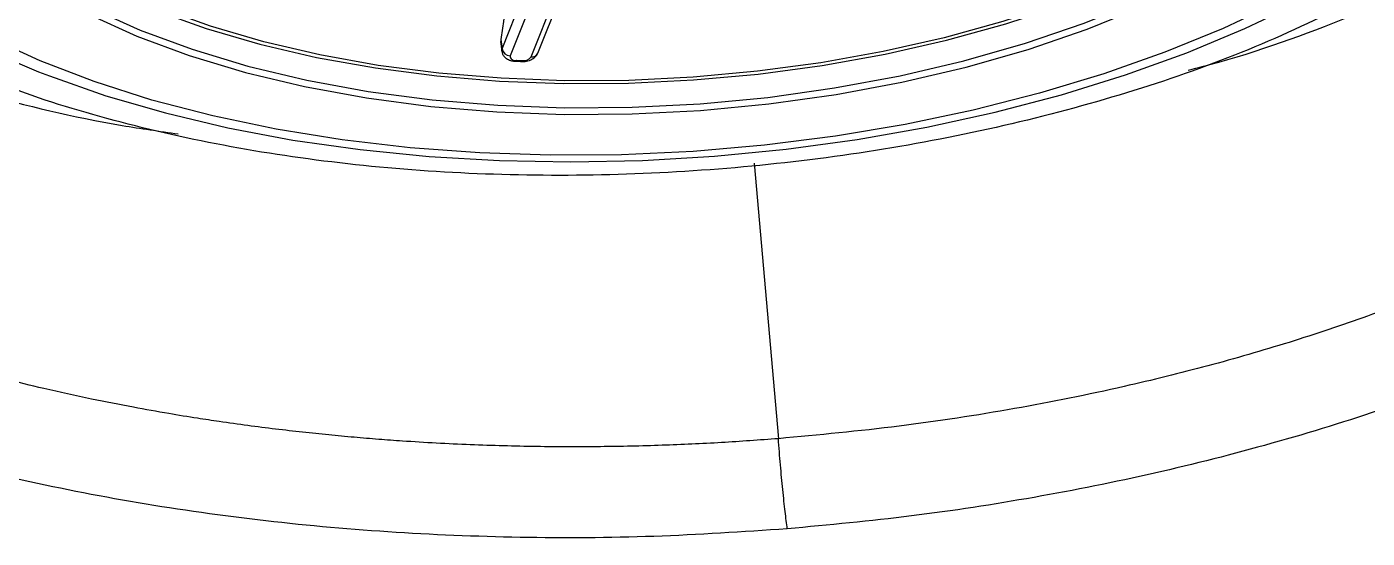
# Model space of a CAD drawing. Extents: x 939 to 1039, y 781 to 934.
# Drawn here: x 986.461 to 989.852, y 875.487 to 876.78 of the extents above; entities that cross this region are included whole.
import ezdxf

# ---------------------------------------------------------------- set-up
doc = ezdxf.new("R2010")
doc.units = 0
doc.header["$MEASUREMENT"] = 0
doc.layers.add('1', color=4, linetype='Continuous')

# ---------------------------------------------------------------- blocks, each defined once
blk = doc.blocks.new('Envoy')
at = {"layer": '1', "color": 3, "linetype": 'Continuous', "lineweight": 25}
for p, q in [((49.0098, 77.5499), (49.2991, 78.2748)), ((49.1005, 77.5397), (49.3899, 78.2646)), ((49.3194, 78.2577), (49.0301, 77.5328)), ((49.0834, 77.53), (49.3727, 78.2549)), ((49.0059, 77.5687), (49.009, 77.5445)), ((49.0067, 77.5743), (49.0073, 77.5642)), ((49.0067, 77.5743), (49.0098, 77.5499)), ((49.0438, 77.5187), (49.057, 77.518)), ((49.648, 77.2609), (49.7088, 76.5642))]:
    blk.add_line(p, q, dxfattribs=at)
at = {"layer": '1', "color": 3, "linetype": 'Continuous', "lineweight": 25, "flags": 128}
for points in [[(47.7992, 79.2641), (47.6705, 79.1928), (47.5521, 79.1172), (47.4446, 79.0378), (47.3486, 78.9551), (47.2648, 78.8695), (47.1935, 78.7816), (47.1352, 78.6919), (47.0903, 78.6008), (47.0591, 78.509), (47.0416, 78.4169), (47.038, 78.3251), (47.0483, 78.2342), (47.0725, 78.1446), (47.1105, 78.057), (47.1619, 77.9717), (47.2265, 77.8893), (47.304, 77.8104), (47.3938, 77.7352), (47.4954, 77.6644), (47.6083, 77.5983), (47.7318, 77.5372), (47.8372, 77.4925)], [(51.2267, 78.206), (51.1653, 78.127), (51.0914, 78.0502), (51.0054, 77.9762), (50.908, 77.9055), (50.7999, 77.8387), (50.6818, 77.7763), (50.5547, 77.7186), (50.4193, 77.6661), (50.2768, 77.6192), (50.1281, 77.5782), (49.9743, 77.5434), (49.8165, 77.515), (49.6558, 77.4934), (49.4934, 77.4785), (49.3305, 77.4706), (49.1682, 77.4696), (49.0078, 77.4757), (48.8503, 77.4886), (48.6969, 77.5085), (48.5488, 77.535), (48.4069, 77.5681), (48.2723, 77.6074), (48.1459, 77.6528)], [(48.1339, 77.6475), (48.2614, 77.6017), (48.3973, 77.562), (48.5405, 77.5287), (48.69, 77.5019), (48.8448, 77.4818), (49.0038, 77.4687), (49.1657, 77.4626), (49.3295, 77.4636), (49.494, 77.4716), (49.6578, 77.4866), (49.82, 77.5085), (49.9793, 77.5371), (50.1346, 77.5722), (50.2847, 77.6136), (50.4285, 77.6609), (50.5651, 77.7139), (50.6935, 77.7722), (50.8127, 77.8352), (50.9218, 77.9026), (51.0201, 77.9739), (51.1069, 78.0486), (51.1815, 78.1261), (51.2434, 78.2059)], [(50.9729, 77.6678), (50.8342, 77.6021), (50.6869, 77.5417), (50.5318, 77.4868), (50.3698, 77.4379), (50.202, 77.3952), (50.0294, 77.3589), (49.853, 77.3294), (49.674, 77.3067), (49.4934, 77.291), (49.3124, 77.2825), (49.132, 77.2811), (48.9533, 77.2869), (48.7775, 77.2998), (48.6057, 77.3198), (48.4389, 77.3468), (48.2781, 77.3805), (48.1243, 77.4208), (47.9785, 77.4673), (47.8415, 77.52), (47.7142, 77.5783)], [(47.9638, 77.6377), (48.0862, 77.5825), (48.2188, 77.5334), (48.3605, 77.4908), (48.5104, 77.455), (48.6672, 77.4262), (48.8297, 77.4048), (48.9968, 77.3909), (49.1671, 77.3845), (49.3393, 77.3858), (49.5122, 77.3947), (49.6844, 77.4111), (49.8547, 77.435), (50.0216, 77.466), (50.184, 77.5041), (50.3406, 77.5489), (50.4902, 77.6001), (50.6317, 77.6573), (50.764, 77.72)], [(47.9731, 77.6527), (48.0946, 77.5979), (48.2263, 77.5491), (48.3671, 77.5068), (48.5159, 77.4712), (48.6716, 77.4427), (48.833, 77.4214), (48.999, 77.4076), (49.1681, 77.4013), (49.3392, 77.4025), (49.5109, 77.4113), (49.682, 77.4276), (49.851, 77.4513), (50.0169, 77.4822), (50.1781, 77.52), (50.3337, 77.5645), (50.4823, 77.6154), (50.6228, 77.6721), (50.7543, 77.7344)], [(47.8372, 77.4925), (47.8651, 77.4816), (48.0076, 77.4318), (48.1582, 77.388), (48.3163, 77.3506), (48.4808, 77.3196), (48.6508, 77.2955), (48.8252, 77.2781), (49.0032, 77.2678), (49.1835, 77.2644), (49.3652, 77.2681), (49.5473, 77.2788), (49.7285, 77.2965), (49.908, 77.321), (50.0846, 77.3523), (50.2573, 77.39), (50.4251, 77.4341), (50.5869, 77.4842), (50.742, 77.5401), (50.8893, 77.6014), (51.028, 77.6678)], [(49.0091, 77.5444), (49.009, 77.5459), (49.0098, 77.5499)]]:
    blk.add_lwpolyline(points, dxfattribs=at)
at = {"layer": '1', "color": 3, "linetype": 'Continuous', "lineweight": 25}
for centre, radius, start, end in [((49.0306, 77.554), 0.0212, 191.127, 268.6712), ((49.0426, 77.5334), 0.0126, 182.8305, 286.0541), ((49.0428, 77.5218), 0.00333, 288.9338, 351.6147), ((49.231, 80.9324), 3.4161, 266.8972, 267.115), ((49.0558, 77.5211), 0.0033, 289.9882, 352.5104), ((49.0633, 77.5461), 0.0258, 260.625, 321.3753), ((49.0854, 77.5464), 0.0165, 262.9944, 336.0306)]:
    blk.add_arc(centre, radius, start, end, dxfattribs=at)
for points, knots in [([(49.154, 80.0336), (49.2838, 80.0438), (49.5431, 80.0644), (49.9304, 80.073), (50.3095, 80.0651), (50.6753, 80.0389), (51.023, 79.9952), (51.3485, 79.934), (51.6483, 79.8562), (51.9196, 79.7624), (52.1606, 79.6536), (52.3696, 79.5309), (52.5457, 79.3956), (52.6884, 79.2491), (52.7975, 79.093), (52.8731, 78.9291), (52.9154, 78.7592), (52.9247, 78.5853), (52.9014, 78.4096), (52.8461, 78.2341), (52.7594, 78.0611), (52.6418, 77.8927), (52.4941, 77.7311), (52.3166, 77.5786), (52.1122, 77.4356), (51.9541, 77.3512), (51.8748, 77.3089)], [0, 0, 0, 0, 0.04519, 0.090328, 0.135345, 0.18017, 0.22473, 0.268954, 0.312782, 0.356167, 0.399069, 0.441471, 0.483368, 0.524772, 0.56571, 0.606217, 0.646338, 0.68612, 0.72562, 0.764896, 0.804014, 0.843043, 0.882065, 0.921166, 0.960444, 1, 1, 1, 1]), ([(50.7459, 77.4962), (50.7717, 77.5029), (50.9236, 77.5427), (51.179, 77.6381), (51.5033, 77.7812), (51.7897, 77.9445), (52.0356, 78.1229), (52.2362, 78.3138), (52.3885, 78.5138), (52.4886, 78.7195), (52.5396, 78.9278), (52.5282, 79.0649), (52.5225, 79.1334)], [0, 0, 0, 0, 0.022179, 0.130826, 0.239472, 0.348119, 0.456766, 0.565413, 0.67406, 0.782707, 0.891353, 1, 1, 1, 1]), ([(49.7315, 76.3362), (49.6189, 76.3287), (49.3936, 76.3137), (49.0552, 76.3121), (48.7198, 76.3258), (48.3895, 76.3562), (48.0669, 76.4029), (47.7547, 76.4657), (47.456, 76.5444), (47.1738, 76.6382), (46.9114, 76.7465), (46.6723, 76.8678), (46.4595, 77.0005), (46.2755, 77.1422), (46.1223, 77.2905), (46.0004, 77.4425), (45.9094, 77.5954), (45.8479, 77.7468), (45.8138, 77.8949), (45.8045, 78.0382), (45.8178, 78.1762), (45.8514, 78.3085), (45.9124, 78.4557), (46.0088, 78.6165), (46.1131, 78.7298), (46.1648, 78.786)], [0, 0, 0, 0, 0.044064, 0.088143, 0.132322, 0.176674, 0.221262, 0.266132, 0.311302, 0.356756, 0.402422, 0.44817, 0.493808, 0.539091, 0.583731, 0.627438, 0.669986, 0.711207, 0.751026, 0.789464, 0.826628, 0.862691, 0.89785, 0.949343, 1, 1, 1, 1]), ([(46.2708, 78.5657), (46.2868, 78.4981), (46.3188, 78.3629), (46.4339, 78.1697), (46.5958, 77.9878), (46.8066, 77.8207), (47.0616, 77.6713), (47.3563, 77.5416), (47.6871, 77.436), (47.9679, 77.3666), (48.1433, 77.342), (48.1908, 77.3353)], [0, 0, 0, 0, 0.119455, 0.23891, 0.358366, 0.477821, 0.597276, 0.716732, 0.836187, 0.955643, 1, 1, 1, 1]), ([(49.7088, 76.5642), (49.6609, 76.5607), (49.563, 76.5535), (49.4128, 76.5468), (49.2565, 76.5433), (49.0946, 76.5436), (48.9274, 76.5482), (48.7947, 76.5554), (48.6971, 76.5625), (48.635, 76.5677), (48.5708, 76.5736), (48.5045, 76.5805), (48.4362, 76.5884), (48.3659, 76.5974), (48.3001, 76.6066), (48.2335, 76.6166), (48.1609, 76.6285), (48.0714, 76.6444), (47.9656, 76.6653), (47.8234, 76.6966), (47.6588, 76.7385), (47.4862, 76.7901), (47.3625, 76.8324), (47.2791, 76.8634), (47.229, 76.8829), (47.1819, 76.902), (47.1378, 76.9206), (47.0965, 76.9386), (47.0261, 76.9703), (46.9304, 77.0168), (46.8148, 77.0796), (46.7103, 77.1427), (46.6165, 77.2056), (46.5327, 77.2678), (46.4382, 77.3453), (46.3395, 77.4386), (46.2442, 77.5479), (46.1688, 77.6539), (46.1023, 77.7714), (46.0499, 77.9003), (46.0177, 78.0401), (46.0096, 78.163), (46.0172, 78.2703), (46.0349, 78.3642), (46.0618, 78.4553), (46.0884, 78.5142), (46.1012, 78.5426)], [0, 0, 0, 0, 0.022203, 0.045353, 0.069448, 0.094489, 0.120473, 0.147399, 0.156834, 0.166659, 0.176875, 0.18748, 0.198475, 0.209859, 0.221632, 0.23069, 0.24271, 0.25769, 0.275629, 0.296523, 0.331373, 0.363239, 0.392125, 0.40266, 0.412735, 0.422351, 0.431509, 0.440208, 0.448449, 0.476636, 0.503708, 0.529666, 0.554512, 0.578247, 0.600873, 0.640613, 0.678216, 0.713686, 0.747028, 0.793692, 0.838255, 0.880729, 0.910952, 0.941278, 0.971712, 1, 1, 1, 1]), ([(51.1602, 77.6679), (51.0743, 77.6267), (50.9025, 77.5445), (50.6115, 77.442), (50.302, 77.3572), (49.9768, 77.2929), (49.642, 77.2498), (49.3033, 77.2287), (48.9665, 77.2299), (48.6374, 77.2536), (48.3214, 77.2991), (48.0247, 77.366), (47.7494, 77.4518), (47.5907, 77.5244), (47.5113, 77.5607)], [0, 0, 0, 0, 0.083333, 0.166667, 0.25, 0.333333, 0.416667, 0.5, 0.583333, 0.666667, 0.75, 0.833333, 0.916667, 1, 1, 1, 1]), ([(49.0209, 77.679), (49.0184, 77.659), (49.014, 77.6232), (49.0089, 77.5892), (49.0067, 77.5743)], [0, 0, 0, 0, 0.560116, 1, 1, 1, 1]), ([(49.0095, 77.5444), (49.0099, 77.5419), (49.0107, 77.5364), (49.016, 77.5294), (49.0238, 77.5235), (49.0333, 77.5198), (49.0407, 77.519), (49.0442, 77.5187)], [0, 0, 0, 0, 0.158901, 0.350839, 0.548997, 0.788718, 1, 1, 1, 1]), ([(49.0566, 77.518), (49.0605, 77.518), (49.0694, 77.518), (49.0826, 77.5218), (49.0942, 77.5286), (49.0985, 77.5361), (49.1005, 77.5397)], [0, 0, 0, 0, 0.209765, 0.491032, 0.759433, 1, 1, 1, 1]), ([(51.3901, 76.9474), (51.3271, 76.9226), (51.2011, 76.873), (51.0017, 76.8068), (50.796, 76.7472), (50.5648, 76.6901), (50.3045, 76.6379), (50.0122, 76.5926), (49.8109, 76.5738), (49.7088, 76.5642)], [0, 0, 0, 0, 0.125926, 0.25187, 0.377822, 0.503774, 0.664136, 0.829552, 1, 1, 1, 1]), ([(51.5177, 76.7441), (51.4275, 76.7091), (51.2475, 76.6392), (50.9596, 76.5506), (50.6626, 76.4749), (50.3574, 76.4138), (50.0467, 76.3659), (49.8365, 76.3461), (49.7315, 76.3362)], [0, 0, 0, 0, 0.168917, 0.336839, 0.503762, 0.669802, 0.835143, 1, 1, 1, 1]), ([(49.7315, 76.3362), (49.7297, 76.3499), (49.7261, 76.3774), (49.7201, 76.4342), (49.7141, 76.4977), (49.7106, 76.542), (49.7088, 76.5642)], [0, 0, 0, 0, 0.250002, 0.500001, 0.750001, 1, 1, 1, 1])]:
    blk.add_open_spline(points, degree=3, knots=knots, dxfattribs=at)

msp = doc.modelspace()

# ---------------------------------------------------------------- block references
at = {"layer": '1'}
msp.add_blockref('Envoy', (938.6538, 799.1744), dxfattribs=at)

doc.saveas('drawing.dxf')
